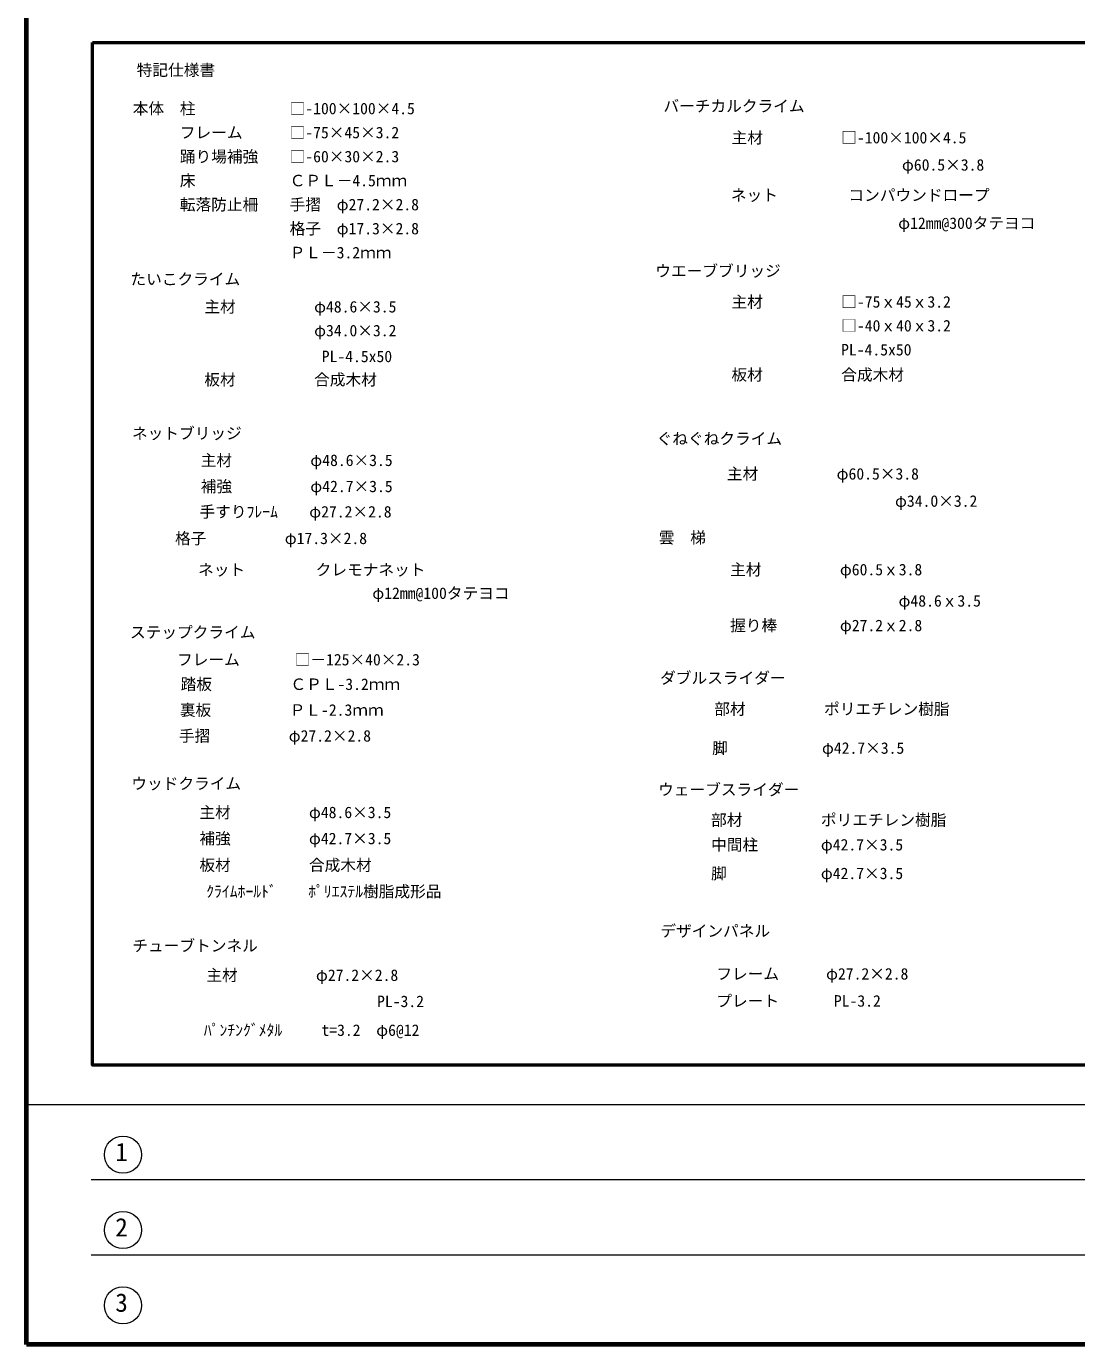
# Model space of a CAD drawing. Units: millimetres at full size, sheet at 1:100, with parts at other scales. Extents: x 1500 to 40500, y 1500 to 28200.
# Drawn here: x 1500 to 9869, y 1500 to 12000 of the extents above; entities that cross this region are included whole.
import ezdxf
from ezdxf.enums import TextEntityAlignment as Align

# ---------------------------------------------------------------- set-up
doc = ezdxf.new("R2010")
doc.units = ezdxf.units.MM
doc.header["$LTSCALE"] = 100
doc.layers.add('D-DOC\u3000文章(説明、指示、参照事項等)', color=7, linetype='Continuous')
for name, color, linetype, lineweight in [('D-TTL', 7, 'Continuous', 70), ('D-TTL-FRAM', 7, 'Continuous', 13), ('D-TTL-FRAM\u3000タイトル枠、凡例図枠', 2, 'Continuous', 50), ('D-TTL-TXT', 7, 'Continuous', 13)]:
    doc.layers.add(name, color=color, linetype=linetype, lineweight=lineweight)
doc.styles.add('ＭＳ ゴシック', font='')
doc.styles.get('ＭＳ ゴシック').set_extended_font_data('MS Gothic')

msp = doc.modelspace()

# ---------------------------------------------------------------- linework, layer by layer
at = {"layer": 'D-TTL'}
msp.add_lwpolyline([(1500, 1500), (1500, 28200), (40500, 28200), (40500, 1500)], close=True, dxfattribs=at)
at = {"layer": 'D-TTL-FRAM'}
for p, q in [((1500, 3412.2), (40500, 3412.2)), ((11296.1, 2812.2), (2017, 2812.2)), ((11296.1, 2212.2), (2017, 2212.2))]:
    msp.add_line(p, q, dxfattribs=at)
at = {"layer": 'D-TTL-FRAM\u3000タイトル枠、凡例図枠'}
msp.add_lwpolyline([(2027, 11870.3), (14149.2, 11870.3), (14149.2, 3727.1), (2027, 3727.1)], close=True, dxfattribs=at)
at = {"layer": 'D-TTL-TXT'}
for centre in [(2269.9, 3012.6), (2269.9, 2412.6), (2269.9, 1812.6)]:
    msp.add_circle(centre, 148.1, dxfattribs=at)

# ---------------------------------------------------------------- texts
at = {"layer": 'D-DOC\u3000文章(説明、指示、参照事項等)', "style": 'ＭＳ ゴシック'}
for s, p in [('特記仕様書', (2379, 11579.1)), ('本体\u3000柱\u3000\u3000\u3000\u3000\u3000\u3000□-100×100×4.5', (2348, 11272.4)), ('バーチカルクライム', (6576.6, 11292.2)), ('\u3000\u3000\u3000フレーム\u3000\u3000\u3000□-75×45×3.2', (2348, 11081.1)), (' 主材          □-100×100×4.5', (7057.6, 11040.4)), ('\u3000\u3000\u3000踊り場補強\u3000\u3000□-60×30×2.3', (2348, 10889.8)), ('φ60.5×3.8', (8477.3, 10823.6)), ('\u3000\u3000\u3000床\u3000\u3000\u3000\u3000\u3000\u3000ＣＰＬ－4.5ｍｍ', (2348, 10698.6)), (' ネット   \u3000\u3000  コンパウンドロープ', (7051.7, 10582.5)), ('\u3000\u3000\u3000転落防止柵\u3000\u3000手摺\u3000φ27.2×2.8', (2348, 10507.3)), ('\u3000\u3000\u3000\u3000\u3000\u3000\u3000\u3000\u3000\u3000格子\u3000φ17.3×2.8', (2348, 10316.1)), (' φ12mm@300タテヨコ     ', (8385.1, 10359.4)), ('\u3000\u3000\u3000\u3000\u3000\u3000\u3000\u3000\u3000\u3000ＰＬ－3.2ｍｍ', (2348, 10124.8)), ('ウエーブブリッジ', (6511.7, 9978.9)), ('たいこクライム', (2329.5, 9913.8)), ('主材\u3000\u3000\u3000\u3000\u3000φ48.6×3.5', (2918.2, 9693.5)), ('主材\u3000\u3000\u3000\u3000\u3000□-75ｘ45ｘ3.2', (7118.6, 9732.4)), ('\u3000\u3000\u3000\u3000\u3000\u3000\u3000□-40ｘ40ｘ3.2', (7118.6, 9542.6)), ('\u3000\u3000\u3000\u3000\u3000\u3000\u3000φ34.0×3.2', (2918.2, 9503.7)), ('  \u3000\u3000\u3000      PL-4.5x50', (7118.6, 9351.3)), ('      \u3000\u3000\u3000  PL-4.5x50', (2980, 9297.9)), ('板材\u3000\u3000\u3000\u3000\u3000合成木材', (2918.2, 9113)), ('板材\u3000\u3000\u3000\u3000\u3000合成木材', (7118.6, 9151.9)), ('ネットブリッジ', (2341.4, 8685.3)), ('ぐねぐねクライム', (6522, 8643.2)), (' 主材          φ48.6×3.5', (2827.2, 8470.5)), (' 主材    \u3000\u3000  φ60.5×3.8', (7020.4, 8362.7)), (' 補強          φ42.7×3.5', (2827.2, 8262.7)), (' 手すりﾌﾚｰﾑ\u3000  φ27.2×2.8', (2817.4, 8060.7)), ('φ34.0×3.2', (8422, 8145.9)), ('       格子  \u3000\u3000\u3000  φ17.3×2.8', (2248.4, 7848.8)), ('雲\u3000梯', (6539.7, 7855.1)), (' ネット   \u3000\u3000  クレモナネット ', (2806.3, 7598.8)), ('主材\u3000\u3000\u3000\u3000\u3000φ60.5ｘ3.8', (7107.7, 7599.9)), ('φ12mm@100タテヨコ     ', (4257.1, 7411.9)), ('φ48.6ｘ3.5', (8450.3, 7350.9)), ('握り棒\u3000\u3000\u3000\u3000φ27.2ｘ2.8\u3000', (7107.7, 7155.1)), ('ステップクライム', (2325.9, 7100.9)), ('\u3000\u3000\u3000フレーム\u3000   \u3000□－125×40×2.3', (2325.9, 6882.6)), ('ダブルスライダー', (6550, 6737.1)), ('\u3000\u3000\u3000踏板\u3000\u3000 \u3000\u3000 ＣＰＬ-3.2ｍｍ', (2354.6, 6686.9)), ('\u3000\u3000部材\u3000\u3000\u3000\u3000\u3000ポリエチレン樹脂', (6731.5, 6490)), ('\u3000\u3000\u3000裏板\u3000\u3000\u3000\u3000\u3000ＰＬ-2.3ｍｍ', (2348, 6481.6)), ('\u3000\u3000\u3000手摺\u3000\u3000\u3000\u3000\u3000φ27.2×2.8\u3000\u3000', (2340.7, 6275.6)), ('\u3000\u3000脚\u3000\u3000\u3000 \u3000 \u3000φ42.7×3.5', (6715.3, 6178.6)), ('ウッドクライム                                     ', (2336.5, 5895.9)), ('ウェーブスライダー', (6534.1, 5847.8)), (' 主材          φ48.6×3.5  ', (2816.2, 5666.1)), ('\u3000\u3000部材\u3000\u3000\u3000\u3000\u3000ポリエチレン樹脂', (6706.4, 5606.1)), (' 補強          φ42.7×3.5', (2816.2, 5458.3)), ('\u3000\u3000中間柱\u3000\u3000\u3000  φ42.7×3.5', (6706.4, 5408.5)), (' 板材          合成木材', (2816.2, 5246.4)), ('\u3000\u3000脚\u3000\u3000\u3000\u3000  \u3000φ42.7×3.5', (6706.4, 5180.3)), ('ｸﾗｲﾑﾎｰﾙﾄﾞ\u3000\u3000ﾎﾟﾘｴｽﾃﾙ樹脂成形品  ', (2933.2, 5036.2)), ('デザインパネル                                ', (6552, 4721.8)), ('チューブトンネル', (2344.7, 4604.2)), ('主材          φ27.2×2.8', (2934.2, 4369.4)), (' フレーム      φ27.2×2.8 ', (6936.2, 4380.4)), ('PL-3.2', (4294.5, 4161)), (' プレート       PL-3.2  ', (6936.2, 4164.5)), ('ﾊﾟﾝﾁﾝｸﾞﾒﾀﾙ\u3000 \u3000t=3.2\u3000φ6@12', (2914.1, 3931.6))]:
    msp.add_text(s, height=91.64, dxfattribs=at).set_placement(p, align=Align.BOTTOM_LEFT)
at = {"layer": 'D-TTL-TXT', "style": 'ＭＳ ゴシック'}
for s, p in [('1', (2208.8, 2917.6)), ('2', (2208.8, 2317.6)), ('3', (2208.8, 1717.6))]:
    msp.add_text(s, height=146.6, dxfattribs=at).set_placement(p, align=Align.BOTTOM_LEFT)

doc.saveas('drawing.dxf')
